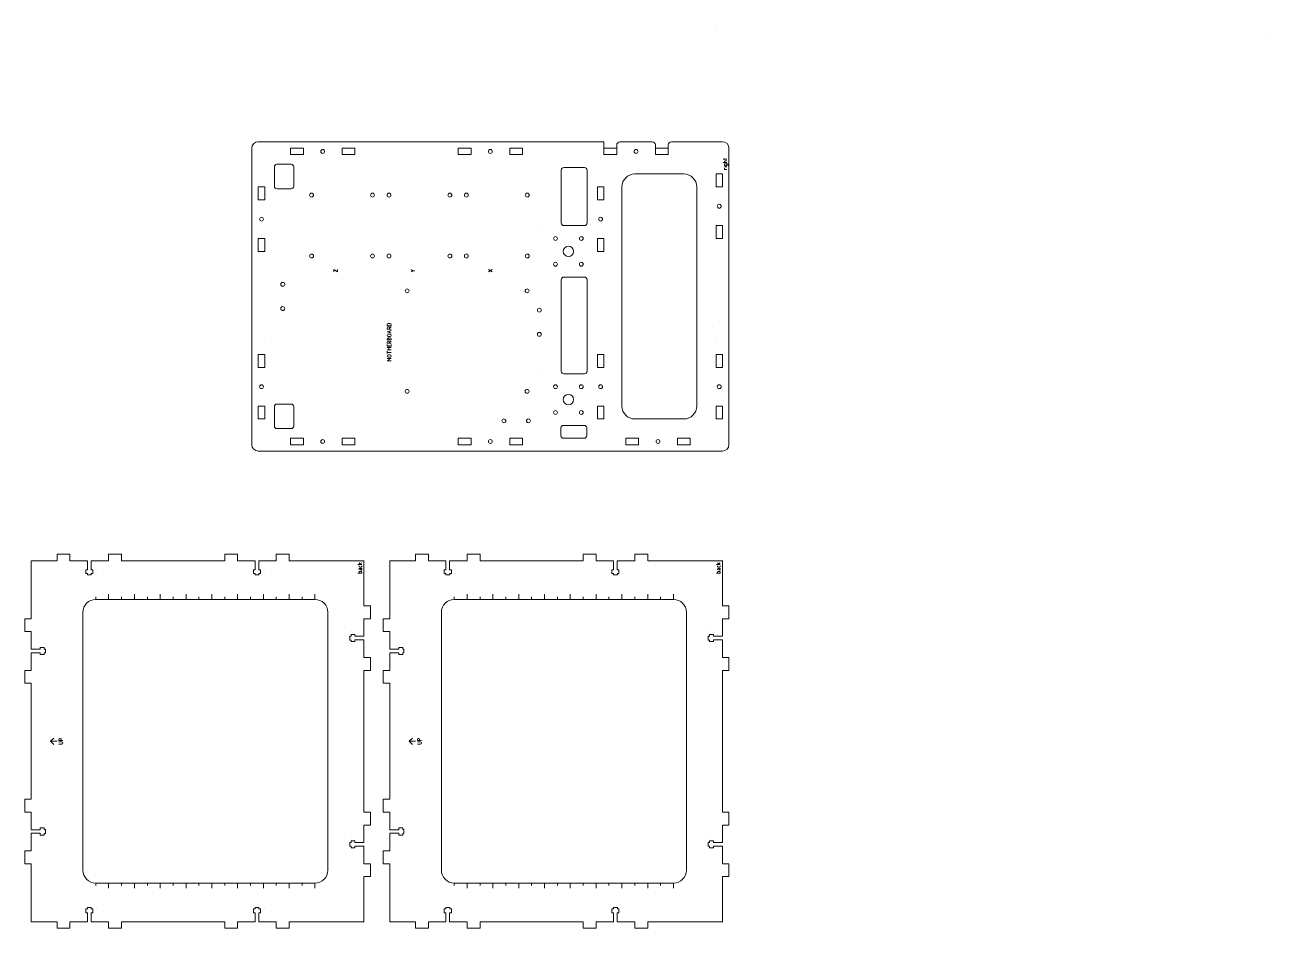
# Model space of a CAD drawing. Header units: millimetres. Extents: x -299 to 738, y -792 to 792.
# Drawn here: x -247 to 716, y -792 to -91 of the extents above; entities that cross this region are included whole.
import ezdxf

# ---------------------------------------------------------------- set-up
doc = ezdxf.new("R2010")
doc.units = ezdxf.units.MM
doc.layers.get('0').update_dxf_attribs({"linetype": 'CONTINUOUS', "lineweight": 0, "true_color": 0x000000})
doc.layers.add('Drawings', color=4, linetype='CONTINUOUS', lineweight=0, true_color=0x00ffff)

# ---------------------------------------------------------------- blocks, each defined once
blk = doc.blocks.new('m8 holes')
blk.add_line((-20, 20), (-20, 20))
for centre, radius in [((-10, 10), 1.5), ((10, 10), 1.5), ((0, 0), 4), ((-10, -10), 1.5), ((10, -10), 1.5)]:
    blk.add_circle(centre, radius)
blk = doc.blocks.new('slot')
for p, q in [((5, 5), (15, 5)), ((5, 5), (5, 0)), ((5, 0), (15, 0)), ((15, 0), (15, 5)), ((45, 5), (45, 0)), ((45, 5), (55, 5)), ((55, 0), (55, 5)), ((45, 0), (55, 0))]:
    blk.add_line(p, q)
blk.add_circle((30, 2.5), 1.5)
blk = doc.blocks.new('stepperdriverboardholes')
for centre in [(-23.62, 23.62), (23.62, 23.62), (-23.62, -23.62), (23.62, -23.62)]:
    blk.add_circle(centre, 1.5)
blk = doc.blocks.new('tgrips')
for p, q in [((0, 0), (10, 0)), ((10, 5), (20, 5)), ((10, 0), (10, 5)), ((20, 5), (20, 0)), ((20, 0), (33.58, 0)), ((33.58, 0), (33.58, -7)), ((36.4, -7), (36.4, 0)), ((36.4, 0), (50, 0)), ((50, 5), (60, 5)), ((50, 0), (50, 5)), ((60, 5), (60, 0)), ((60, 0), (70, 0)), ((70, 0), (70, 0)), ((32.25, -7), (32.25, -10)), ((33.58, -7), (32.25, -7)), ((37.75, -7), (36.4, -7)), ((37.75, -7), (37.75, -10)), ((32.25, -10), (33.5, -10)), ((33.5, -10), (33.5, -11)), ((33.5, -11), (36.5, -11)), ((36.5, -10), (37.75, -10)), ((36.5, -11), (36.5, -10)), ((40.5, -10), (40.5, -10))]:
    blk.add_line(p, q)

msp = doc.modelspace()

# ---------------------------------------------------------------- linework, layer by layer
for p, q in [((290, -91.25), (290, -91.25)), ((716, -102.5), (716, -102.5)), ((-65.61, -181.96), (202.39, -181.96)), ((202.39, -181.96), (202.39, -186.96)), ((214.89, -181.96), (239.88, -181.96)), ((254.89, -181.96), (294.39, -181.96)), ((-70.61, -186.96), (-70.61, -416.96)), ((212.39, -184.46), (212.39, -186.96)), ((242.39, -186.96), (242.38, -184.45)), ((252.39, -186.96), (252.39, -184.46)), ((299.39, -186.96), (299.39, -416.96)), ((-53.11, -216.46), (-53.11, -201.46)), ((-51.11, -199.46), (-40.11, -199.46)), ((-38.11, -201.46), (-38.11, -216.46)), ((187.39, -201.96), (171.39, -201.96)), ((169.39, -203.96), (169.39, -244.96)), ((189.39, -244.96), (189.39, -203.96)), ((264.39, -206.96), (226.39, -206.96)), ((-40.11, -218.46), (-51.11, -218.46)), ((216.39, -216.96), (216.39, -386.96)), ((274.39, -386.96), (274.39, -216.96)), ((171.39, -246.96), (187.39, -246.96)), ((187.39, -286.96), (171.39, -286.96)), ((169.39, -288.96), (169.39, -359.96)), ((189.39, -359.96), (189.39, -288.96)), ((291.87, -321.33), (291.87, -321.33)), ((-60.61, -336.96), (-60.61, -336.96)), ((289.39, -336.96), (289.39, -336.96)), ((171.39, -361.96), (187.39, -361.96)), ((-53.11, -402.46), (-53.11, -387.46)), ((-51.11, -385.46), (-40.11, -385.46)), ((-38.11, -387.46), (-38.11, -402.46)), ((169.14, -409.96), (169.14, -403.96)), ((187.14, -401.96), (171.14, -401.96)), ((189.14, -409.96), (189.14, -403.96)), ((226.39, -396.96), (264.39, -396.96)), ((-40.11, -404.46), (-51.11, -404.46)), ((171.14, -411.96), (187.14, -411.96)), ((-65.61, -421.96), (294.39, -421.96)), ((-241.61, -506.96), (-231.61, -506.96)), ((-241.61, -529.96), (-241.61, -506.96)), ((-229.61, -506.96), (-221.61, -506.96)), ((-161.61, -506.96), (-101.61, -506.96)), ((-31.61, -506.96), (16.64, -506.96)), ((16.39, -506.96), (16.39, -531.96)), ((36.39, -506.96), (46.39, -506.96)), ((36.39, -529.96), (36.39, -506.96)), ((48.39, -506.96), (56.39, -506.96)), ((116.39, -506.96), (176.39, -506.96)), ((246.39, -506.96), (294.64, -506.96)), ((294.39, -506.96), (294.39, -531.96)), ((-241.61, -529.96), (-241.61, -539.71)), ((-191.61, -536.96), (-21.61, -536.96)), ((36.39, -529.96), (36.39, -539.71)), ((86.39, -536.96), (256.39, -536.96)), ((-241.61, -541.96), (-241.61, -539.71)), ((-201.61, -746.96), (-201.61, -546.96)), ((-11.61, -546.96), (-11.61, -746.96)), ((36.39, -541.96), (36.39, -539.71)), ((76.39, -746.96), (76.39, -546.96)), ((266.39, -546.96), (266.39, -746.96)), ((16.39, -601.96), (16.39, -691.96)), ((294.39, -601.96), (294.39, -691.96)), ((-241.61, -681.96), (-241.61, -611.96)), ((36.39, -681.96), (36.39, -611.96)), ((-241.61, -751.96), (-241.61, -763.96)), ((-21.61, -756.96), (-191.61, -756.96)), ((16.39, -751.96), (16.39, -751.96)), ((36.39, -751.96), (36.39, -763.96)), ((256.39, -756.96), (86.39, -756.96)), ((294.39, -751.96), (294.39, -751.96)), ((-241.61, -763.96), (-241.61, -786.96)), ((16.39, -761.96), (16.39, -786.97)), ((36.39, -763.96), (36.39, -786.96)), ((294.39, -761.96), (294.39, -786.97)), ((-241.61, -786.96), (-231.61, -786.96)), ((-161.61, -786.96), (-101.61, -786.96)), ((-31.61, -786.96), (16.64, -786.96)), ((36.39, -786.96), (46.39, -786.96)), ((116.39, -786.96), (176.39, -786.96)), ((246.39, -786.96), (294.64, -786.96))]:
    msp.add_line(p, q)
for centre in [(-46.61, -292.56), (49.89, -297.56), (142.89, -297.56), (-46.61, -311.36), (152.39, -312.56), (152.39, -331.36), (49.89, -375.56), (142.89, -375.56), (124.89, -398.46), (143.89, -398.46)]:
    msp.add_circle(centre, 1.5)
for centre, radius, start, end in [((-65.61, -186.96), 5, 90, 180), ((214.89, -184.46), 2.5, 90, 180), ((239.88, -184.46), 2.5, 0.33183, 90), ((254.89, -184.46), 2.5, 90, 180), ((294.39, -186.96), 5, 360, 90), ((-51.11, -201.46), 2, 90, 180), ((-40.11, -201.46), 2, 360, 90), ((171.39, -203.96), 2, 90, 180), ((187.39, -203.96), 2, 360, 90), ((226.39, -216.96), 10, 90, 180), ((264.39, -216.96), 10, 360, 90), ((-51.11, -216.46), 2, 180, 270), ((-40.11, -216.46), 2, 270, 360), ((171.39, -244.96), 2, 180, 270), ((187.39, -244.96), 2, 270, 360), ((171.39, -288.96), 2, 90, 180), ((187.39, -288.96), 2, 360, 90), ((171.39, -359.96), 2, 180, 270), ((187.39, -359.96), 2, 270, 360), ((-51.11, -387.46), 2, 90, 180), ((-40.11, -387.46), 2, 360, 90), ((226.39, -386.96), 10, 180, 270), ((264.39, -386.96), 10, 270, 360), ((-51.11, -402.46), 2, 180, 270), ((-40.11, -402.46), 2, 270, 360), ((171.14, -403.96), 2, 90, 180), ((187.14, -403.96), 2, 360, 90), ((171.14, -409.96), 2, 180, 270), ((187.14, -409.96), 2, 270, 360), ((-65.61, -416.96), 5, 180, 270), ((294.39, -416.96), 5, 270, 360), ((-191.61, -546.96), 10, 90, 180), ((-21.61, -546.96), 10, 360, 90), ((86.39, -546.96), 10, 90, 180), ((256.39, -546.96), 10, 360, 90), ((-191.61, -746.96), 10, 180, 270.00014), ((-21.61, -746.96), 10, 270, 360), ((86.39, -746.96), 10, 180, 270.00014), ((256.39, -746.96), 10, 270, 360)]:
    msp.add_arc(centre, radius, start, end)
at = {"layer": 'Drawings'}
for p, q in [((294.85, -195.51), (297.85, -195.51)), ((294.85, -198.17), (297.85, -198.17)), ((295.02, -201.51), (294.85, -201.51)), ((295.85, -195.84), (295.85, -194.84)), ((295.85, -198.17), (295.85, -197.34)), ((298.35, -199.17), (295.85, -199.17)), ((295.85, -199.17), (295.85, -200.01)), ((297.85, -201.51), (295.85, -201.51)), ((296.35, -196.84), (297.85, -196.84)), ((296.35, -200.51), (297.35, -200.51)), ((297.85, -200.01), (297.85, -199.17)), ((298.85, -200.51), (298.85, -199.67)), ((295.85, -203.51), (295.85, -202.84)), ((297.85, -203.51), (295.85, -203.51)), ((-7.11, -282.8), (-7.11, -281.13)), ((-7.11, -281.13), (-4.11, -282.8)), ((-4.11, -282.8), (-4.11, -281.13)), ((54.22, -281.96), (52.89, -280.96)), ((52.89, -282.96), (54.22, -281.96)), ((54.22, -281.96), (55.89, -281.96)), ((112.89, -282.96), (115.89, -280.96)), ((115.89, -282.96), (112.89, -280.96)), ((34.39, -323.63), (34.39, -324.63)), ((34.39, -324.63), (37.39, -324.63)), ((34.39, -327.3), (34.39, -326.3)), ((36.72, -322.96), (35.06, -322.96)), ((35.06, -325.63), (35.39, -325.63)), ((36.06, -326.3), (37.39, -325.63)), ((36.06, -326.3), (36.06, -327.3)), ((37.39, -324.63), (37.39, -323.63)), ((37.39, -327.3), (34.39, -327.3)), ((34.39, -329.3), (37.39, -328.3)), ((37.39, -330.3), (34.39, -329.3)), ((34.39, -332.3), (34.39, -331.96)), ((34.39, -335.63), (34.39, -334.8)), ((37.39, -335.63), (34.39, -335.63)), ((35.06, -331.3), (36.72, -331.3)), ((36.72, -332.96), (35.06, -332.96)), ((35.06, -336.63), (35.39, -336.63)), ((35.72, -335.63), (35.72, -334.76)), ((36.06, -337.3), (37.39, -336.63)), ((36.52, -333.96), (36.59, -333.96)), ((36.56, -330.02), (36.56, -328.57)), ((37.39, -331.96), (37.39, -332.3)), ((37.39, -334.76), (37.39, -335.63)), ((34.39, -338.3), (34.39, -337.3)), ((37.39, -338.3), (34.39, -338.3)), ((34.39, -339.3), (34.39, -340.63)), ((34.39, -340.63), (37.39, -340.63)), ((37.39, -341.63), (34.39, -341.63)), ((34.39, -343.3), (37.39, -343.3)), ((34.39, -346.3), (34.39, -344.3)), ((34.39, -345.3), (37.39, -345.3)), ((35.72, -340.63), (35.72, -339.63)), ((35.72, -343.3), (35.72, -341.63)), ((36.06, -337.3), (36.06, -338.3)), ((37.39, -340.63), (37.39, -339.3)), ((34.39, -348.3), (34.39, -347.96)), ((36.06, -350.96), (34.39, -349.96)), ((34.39, -349.96), (37.39, -349.96)), ((34.39, -351.96), (36.06, -350.96)), ((37.39, -351.96), (34.39, -351.96)), ((35.06, -347.3), (36.72, -347.3)), ((36.72, -348.96), (35.06, -348.96)), ((37.39, -347.96), (37.39, -348.3)), ((11.63, -509.89), (14.63, -509.89)), ((13.46, -509.89), (12.63, -508.55)), ((13.19, -509.45), (14.63, -508.55)), ((289.63, -509.89), (292.63, -509.89)), ((291.46, -509.89), (290.63, -508.55)), ((291.19, -509.45), (292.63, -508.55)), ((11.63, -516.55), (14.63, -516.55)), ((12.63, -510.89), (12.63, -511.39)), ((12.63, -514.05), (12.63, -513.39)), ((12.63, -515.72), (12.63, -516.55)), ((13.13, -511.89), (14.13, -511.89)), ((13.13, -512.89), (14.63, -512.89)), ((14.13, -515.22), (13.13, -515.22)), ((13.63, -513.72), (13.63, -512.89)), ((14.63, -511.39), (14.63, -510.89)), ((14.63, -512.89), (14.63, -513.72)), ((14.63, -516.55), (14.63, -515.72)), ((289.63, -516.55), (292.63, -516.55)), ((290.63, -510.89), (290.63, -511.39)), ((290.63, -514.05), (290.63, -513.39)), ((290.63, -515.72), (290.63, -516.55)), ((291.13, -511.89), (292.13, -511.89)), ((291.13, -512.89), (292.63, -512.89)), ((292.13, -515.22), (291.13, -515.22)), ((291.63, -513.72), (291.63, -512.89)), ((292.63, -511.39), (292.63, -510.89)), ((292.63, -512.89), (292.63, -513.72)), ((292.63, -516.55), (292.63, -515.72)), ((-191.61, -534.96), (-191.61, -536.96)), ((-181.61, -532.96), (-181.61, -536.96)), ((-171.61, -534.96), (-171.61, -536.96)), ((-161.61, -532.96), (-161.61, -536.96)), ((-151.61, -534.96), (-151.61, -536.96)), ((-141.61, -532.96), (-141.61, -536.96)), ((-131.61, -534.96), (-131.61, -536.96)), ((-121.61, -532.96), (-121.61, -536.96)), ((-111.61, -534.96), (-111.61, -536.96)), ((-101.61, -532.96), (-101.61, -536.96)), ((-91.61, -534.96), (-91.61, -536.96)), ((-81.61, -532.96), (-81.61, -536.96)), ((-71.61, -534.96), (-71.61, -536.96)), ((-61.61, -532.96), (-61.61, -536.96)), ((-51.61, -534.96), (-51.61, -536.96)), ((-41.61, -532.96), (-41.61, -536.96)), ((-31.61, -534.96), (-31.61, -536.96)), ((-21.61, -532.96), (-21.61, -536.96)), ((86.39, -534.96), (86.39, -536.96)), ((96.39, -532.96), (96.39, -536.96)), ((106.39, -534.96), (106.39, -536.96)), ((116.39, -532.96), (116.39, -536.96)), ((126.39, -534.96), (126.39, -536.96)), ((136.39, -532.96), (136.39, -536.96)), ((146.39, -534.96), (146.39, -536.96)), ((156.39, -532.96), (156.39, -536.96)), ((166.39, -534.96), (166.39, -536.96)), ((176.39, -532.96), (176.39, -536.96)), ((186.39, -534.96), (186.39, -536.96)), ((196.39, -532.96), (196.39, -536.96)), ((206.39, -534.96), (206.39, -536.96)), ((216.39, -532.96), (216.39, -536.96)), ((226.39, -534.96), (226.39, -536.96)), ((236.39, -532.96), (236.39, -536.96)), ((246.39, -534.96), (246.39, -536.96)), ((256.39, -532.96), (256.39, -536.96)), ((-226.61, -646.96), (-224.11, -644.46)), ((-219.44, -644.8), (-219.11, -644.8)), ((51.39, -646.96), (53.89, -644.46)), ((58.56, -644.8), (58.89, -644.8)), ((-221.61, -646.96), (-226.61, -646.96)), ((-226.61, -646.96), (-224.11, -649.46)), ((-220.11, -646.46), (-220.11, -645.46)), ((-217.11, -646.46), (-220.11, -646.46)), ((-217.94, -647.46), (-220.11, -647.46)), ((-220.11, -649.13), (-217.94, -649.13)), ((-218.44, -645.46), (-218.44, -646.46)), ((56.39, -646.96), (51.39, -646.96)), ((51.39, -646.96), (53.89, -649.46)), ((57.89, -646.46), (57.89, -645.46)), ((60.89, -646.46), (57.89, -646.46)), ((60.06, -647.46), (57.89, -647.46)), ((57.89, -649.13), (60.06, -649.13)), ((59.56, -645.46), (59.56, -646.46)), ((-191.61, -756.96), (-191.61, -758.96)), ((-181.61, -756.96), (-181.61, -760.96)), ((-171.61, -756.96), (-171.61, -758.96)), ((-161.61, -756.96), (-161.61, -760.96)), ((-151.61, -756.96), (-151.61, -758.96)), ((-141.61, -756.96), (-141.61, -760.96)), ((-131.61, -756.96), (-131.61, -758.96)), ((-121.61, -756.96), (-121.61, -760.96)), ((-111.61, -756.96), (-111.61, -758.96)), ((-101.61, -756.96), (-101.61, -760.96)), ((-91.61, -756.96), (-91.61, -758.96)), ((-81.61, -756.96), (-81.61, -760.96)), ((-71.61, -756.96), (-71.61, -758.96)), ((-61.61, -756.96), (-61.61, -760.96)), ((-51.61, -756.96), (-51.61, -758.96)), ((-41.61, -756.96), (-41.61, -760.96)), ((-31.61, -756.96), (-31.61, -758.96)), ((-21.61, -756.96), (-21.61, -760.96)), ((86.39, -756.96), (86.39, -758.96)), ((96.39, -756.96), (96.39, -760.96)), ((106.39, -756.96), (106.39, -758.96)), ((116.39, -756.96), (116.39, -760.96)), ((126.39, -756.96), (126.39, -758.96)), ((136.39, -756.96), (136.39, -760.96)), ((146.39, -756.96), (146.39, -758.96)), ((156.39, -756.96), (156.39, -760.96)), ((166.39, -756.96), (166.39, -758.96)), ((176.39, -756.96), (176.39, -760.96)), ((186.39, -756.96), (186.39, -758.96)), ((196.39, -756.96), (196.39, -760.96)), ((206.39, -756.96), (206.39, -758.96)), ((216.39, -756.96), (216.39, -760.96)), ((226.39, -756.96), (226.39, -758.96)), ((236.39, -756.96), (236.39, -760.96)), ((246.39, -756.96), (246.39, -758.96)), ((256.39, -756.96), (256.39, -760.96))]:
    msp.add_line(p, q, dxfattribs=at)
for centre, radius, start, end in [((296.35, -197.34), 0.5, 90, 180), ((296.35, -200.01), 0.5, 180, 270), ((297.35, -200.01), 0.5, 270, 360), ((298.35, -199.67), 0.5, 360, 90), ((296.19, -202.84), 0.333, 90, 180), ((35.06, -323.63), 0.667, 90, 180), ((35.06, -326.3), 0.667, 90, 180), ((35.39, -326.3), 0.667, 360, 90), ((36.72, -323.63), 0.667, 360, 90), ((35.06, -331.96), 0.667, 90, 180), ((35.06, -332.3), 0.667, 180, 270), ((35.06, -334.8), 0.667, 360, 180), ((35.06, -337.3), 0.667, 90, 180), ((35.39, -337.3), 0.667, 360, 90), ((36.52, -334.76), 0.8, 90, 180), ((36.59, -334.76), 0.8, 360, 90), ((36.72, -331.96), 0.667, 360, 90), ((36.72, -332.3), 0.667, 270, 360), ((35.06, -347.96), 0.667, 90, 180), ((35.06, -348.3), 0.667, 180, 270), ((36.72, -347.96), 0.667, 360, 90), ((36.72, -348.3), 0.667, 270, 360), ((13.13, -511.39), 0.5, 180, 270), ((13.13, -513.39), 0.5, 90, 180), ((13.13, -515.72), 0.5, 90, 180), ((14.13, -513.72), 0.5, 180, 360), ((14.13, -511.39), 0.5, 270, 360), ((14.13, -515.72), 0.5, 360, 90), ((291.13, -511.39), 0.5, 180, 270), ((291.13, -513.39), 0.5, 90, 180), ((291.13, -515.72), 0.5, 90, 180), ((292.13, -513.72), 0.5, 180, 360), ((292.13, -511.39), 0.5, 270, 360), ((292.13, -515.72), 0.5, 360, 90), ((-219.44, -645.46), 0.667, 90, 180), ((-219.11, -645.46), 0.667, 360, 90), ((58.56, -645.46), 0.667, 90, 180), ((58.89, -645.46), 0.667, 360, 90), ((-217.94, -648.3), 0.833, 270, 90), ((60.06, -648.3), 0.833, 270, 90)]:
    msp.add_arc(centre, radius, start, end, dxfattribs=at)

# ---------------------------------------------------------------- block references
for name, p, rotation in [('slot', (14.39, -186.96), 180), ('slot', (144.39, -186.96), 180), ('slot', (257.39, -186.96), 180), ('slot', (-60.61, -271.96), 90), ('stepperdriverboardholes', (-0.61, -246.96), 90), ('stepperdriverboardholes', (59.39, -246.96), 90), ('stepperdriverboardholes', (119.39, -246.96), 90), ('slot', (-60.61, -401.96), 90), ('slot', (-45.61, -416.96), 360), ('slot', (84.39, -416.96), 360), ('slot', (214.39, -416.96), 360), ('tgrips', (-231.61, -506.96), 360), ('tgrips', (-101.61, -506.96), 360), ('tgrips', (46.39, -506.96), 360), ('tgrips', (176.39, -506.96), 360), ('tgrips', (-241.61, -611.96), 90), ('tgrips', (36.39, -611.96), 90), ('tgrips', (-241.61, -751.96), 90), ('tgrips', (36.39, -751.96), 90)]:
    msp.add_blockref(name, p, dxfattribs=dict(rotation=rotation))
at = {"yscale": -1}
for name, p, rotation in [('slot', (289.39, -261.96), 90), ('slot', (202.39, -211.96), 270), ('m8 holes', (174.89, -266.96), 270), ('slot', (202.39, -341.96), 270), ('slot', (289.39, -401.96), 90), ('m8 holes', (174.89, -381.96), 270), ('tgrips', (16.39, -601.96), 90), ('tgrips', (294.39, -601.96), 90), ('tgrips', (16.39, -761.96), 90), ('tgrips', (294.39, -761.96), 90), ('tgrips', (-231.61, -786.96), 360), ('tgrips', (-101.61, -786.96), 360), ('tgrips', (46.39, -786.96), 360), ('tgrips', (176.39, -786.96), 360)]:
    msp.add_blockref(name, p, dxfattribs=dict(at, rotation=rotation))

doc.saveas('drawing.dxf')
